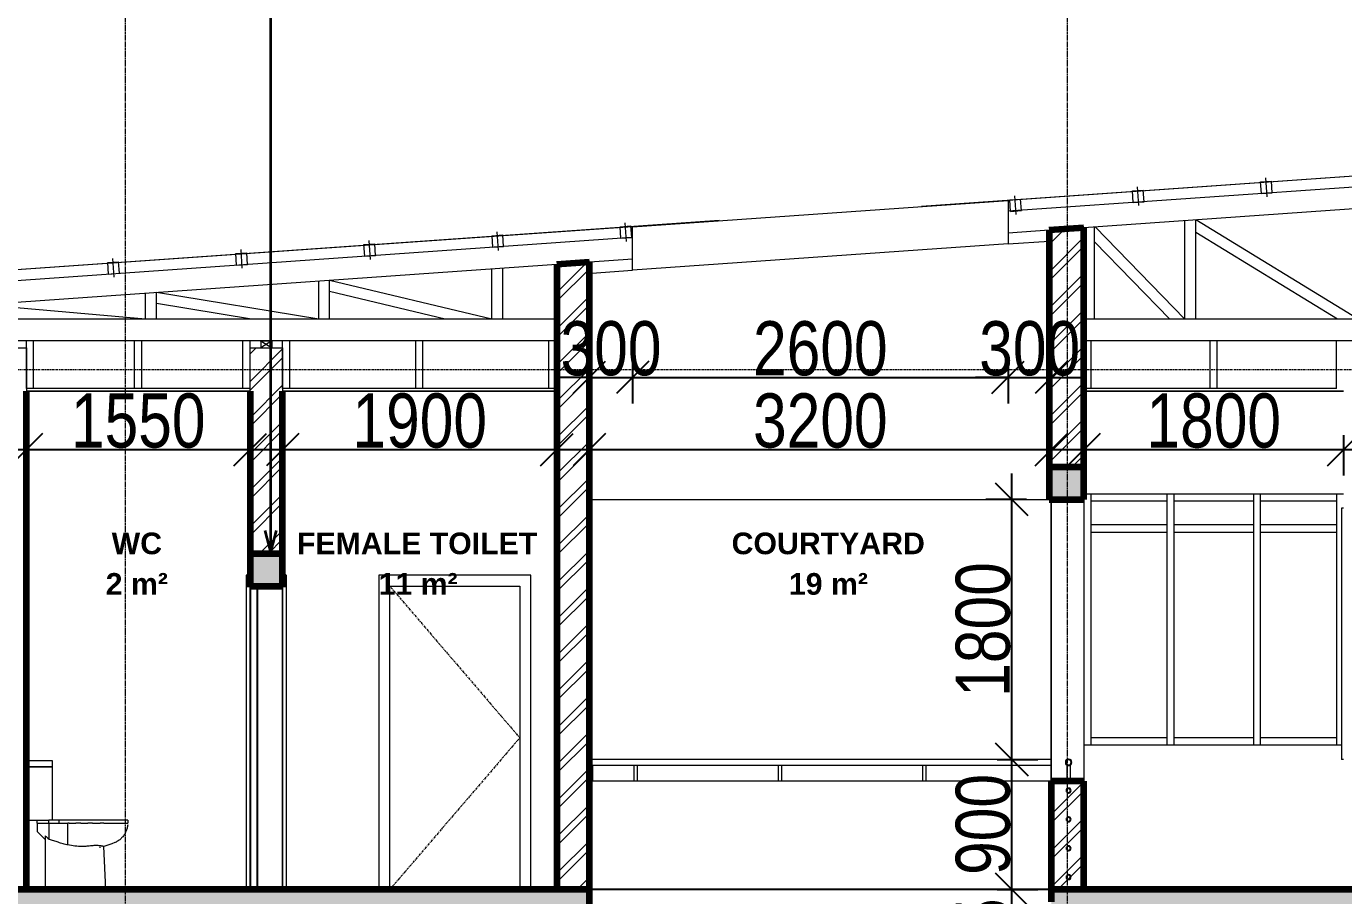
# Model space of a CAD drawing. Header units: millimetres. Extents: x -35190 to 411743, y -233114 to 23872.
# Drawn here: x -3614 to 5511, y -213815 to -207794 of the extents above; entities that cross this region are included whole.
import ezdxf

# ---------------------------------------------------------------- set-up
doc = ezdxf.new("R2010")
doc.units = ezdxf.units.MM
doc.linetypes.add('Centre', pattern=[31.75, 6.35, -4.7625, 15.875, -4.7625])
doc.linetypes.add('Grid Line', pattern=[22.225, 12.7, -3.175, 3.175, -3.175])
for name, color, linetype, lineweight in [('A-ANNO-DIMS', 211, 'Continuous', 9), ('A-AREA-IDEN', 2, 'Continuous', 9), ('A-DETL-GENF', 92, 'Continuous', 18), ('A-DETL-THIN', 151, 'Continuous', 18), ('A-DOOR', 31, 'Continuous', 18), ('A-DOOR-FRAM', 31, 'Continuous', 18), ('A-FLOR', 192, 'Continuous', 18), ('A-FLOR-HRAL', 11, 'Continuous', 18), ('A-FLOR-LEVL', 51, 'Continuous', 18), ('A-GLAZ', 151, 'Continuous', 18), ('A-GLAZ-CWMG', 51, 'Continuous', 18), ('A-ROOF', 132, 'Continuous', 18), ('A-WALL', 113, 'Continuous', 18), ('A-WALL-PATT', 111, 'Continuous', 18), ('G-ANNO-TEXT', 231, 'Continuous', 9), ('P-SANR-FIXT', 6, 'Continuous', 18), ('S-GRID', 1, 'Continuous', 9)]:
    doc.layers.add(name, color=color, linetype=linetype, lineweight=lineweight)
doc.styles.add('Arial_3', font='arial.ttf', dxfattribs={"width": 0.8, "height": 375})
doc.styles.add('Arial_B', font='arialbd.ttf', dxfattribs={"height": 225})
doc.dimstyles.new('main_4_5mm', dxfattribs={"dimscale": 304.8, "dimtxt": 382.597275, "dimasz": 0.738189, "dimexe": 0.590551, "dimexo": 0.0625, "dimgap": 0.024606, "dimtad": 1, "dimdec": 0, "dimzin": 0, "dimdsep": 46, "dimtxsty": 'Arial_3', "dimblk1": 'OBLIQUE', "dimblk2": 'OBLIQUE', "dimsah": 1, "dimcen": 0.09, "dimdle": 0.590551, "dimazin": 0, "dimtfac": 1, "dimtdec": 4, "dimtix": 1, "dimtmove": 0, "dimatfit": 3, "dimfxl": 0.590551, "dimfxlon": 1, "dimtvp": 1, "dimtolj": 1, "dimtzin": 0, "dimarcsym": 2})
pattern_1 = [(45, (6216.13, -214796.5), (-125.7236, 125.7236), []), (45, (6216.13, -214606), (-125.7236, 125.7236), [])]

# ---------------------------------------------------------------- blocks, each defined once
blk = doc.blocks.new('M_Single-Flush - 900 x 2100mm-426370-Section 2')
at = {"layer": 'A-DOOR', "linetype": 'Centre'}
for p, q in [((-4591.7, 2550), (-3691.7, 1500)), ((-3691.7, 1500), (-4591.7, 450))]:
    blk.add_line(p, q, dxfattribs=at)
at = {"layer": 'A-DOOR-FRAM'}
for p, q in [((-4667.7, 2626), (-4667.7, 450)), ((-3615.7, 2626), (-4667.7, 2626)), ((-3615.7, 450), (-3615.7, 2626)), ((-4591.7, 450), (-4591.7, 2550)), ((-4591.7, 2550), (-3691.7, 2550)), ((-3691.7, 2550), (-3691.7, 450))]:
    blk.add_line(p, q, dxfattribs=at)
blk = doc.blocks.new('Sliding - 2L - SL1_5 X 1_8-424779-Section 2')
at = {"layer": 'A-GLAZ'}
for p, q in [((2015.3, 6840), (2000.3, 6840)), ((2000.3, 6840), (2000.3, 5100)), ((2015.3, 5100), (2000.3, 5100))]:
    blk.add_line(p, q, dxfattribs=at)
blk = doc.blocks.new('Rectangular Mullion - 50 x 150mm-723563-Section 2')
at = {"layer": 'A-GLAZ-CWMG'}
for p, q in [((1440.3, 7600), (1440.3, 7650)), ((1440.3, 7600), (1965.3, 7600)), ((1965.3, 7650), (1965.3, 7600))]:
    blk.add_line(p, q, dxfattribs=at)
blk = doc.blocks.new('Rectangular Mullion - 50 x 150mm-723957-Section 2')
at = {"layer": 'A-GLAZ-CWMG'}
for p, q in [((840.3, 7600), (840.3, 7650)), ((840.3, 7600), (1390.3, 7600)), ((1390.3, 7650), (1390.3, 7600))]:
    blk.add_line(p, q, dxfattribs=at)
blk = doc.blocks.new('Rectangular Mullion - 50 x 150mm-723566-Section 2')
at = {"layer": 'A-GLAZ-CWMG'}
for p, q in [((265.3, 5200), (265.3, 5250)), ((790.3, 5250), (265.3, 5250)), ((790.3, 5250), (790.3, 5200))]:
    blk.add_line(p, q, dxfattribs=at)
blk = doc.blocks.new('Rectangular Mullion - 50 x 150mm-725065-Section 2')
at = {"layer": 'A-GLAZ-CWMG'}
blk.add_line((1965.3, 6700), (1965.3, 5200), dxfattribs=at)
blk = doc.blocks.new('Rectangular Mullion - 50 x 150mm-725078-Section 2')
at = {"layer": 'A-GLAZ-CWMG'}
blk.add_line((265.3, 10450), (265.3, 10690), dxfattribs=at)
blk = doc.blocks.new('Rectangular Mullion - 50 x 150mm-725062-Section 2')
at = {"layer": 'A-GLAZ-CWMG'}
for p, q in [((1390.3, 6700), (1390.3, 5200)), ((1440.3, 5200), (1440.3, 6700))]:
    blk.add_line(p, q, dxfattribs=at)
blk = doc.blocks.new('M_Single-Flush - 850 x 2100mm-V8-Section 2')
at = {"layer": 'A-DOOR', "lineweight": 25}
for p, q in [((-5559.7, 10050), (-5559.7, 7950)), ((-5508.7, 7950), (-5508.7, 10050))]:
    blk.add_line(p, q, dxfattribs=at)
at = {"layer": 'A-DOOR-FRAM', "lineweight": 25}
for p, q in [((-5584.7, 10126), (-5584.7, 10050)), ((-5559.7, 10126), (-5584.7, 10126)), ((-5584.7, 10050), (-5559.7, 10050)), ((-5309.7, 10126), (-5334.7, 10126)), ((-5334.7, 10050), (-5309.7, 10050)), ((-5309.7, 10050), (-5309.7, 10126))]:
    blk.add_line(p, q, dxfattribs=at)
at = {"layer": 'A-DOOR-FRAM'}
for p, q in [((-5584.7, 7950), (-5584.7, 10050)), ((-5334.7, 7950), (-5334.7, 10050)), ((-5309.7, 10050), (-5309.7, 7950))]:
    blk.add_line(p, q, dxfattribs=at)
blk = doc.blocks.new('WC Dis w Cistern _7_ - 540 x 360mm-515151-Section 2')
at = {"layer": 'P-SANR-FIXT'}
for p, q in [((-7109.7, 8840), (-7100.8, 8840)), ((-7109.7, 8800), (-7100.8, 8800)), ((-7100.8, 8800), (-7109.7, 8800)), ((-6955.1, 8840), (-7100.8, 8840)), ((-7100.8, 8800), (-7100.8, 8840)), ((-6955.1, 8800), (-7100.8, 8800)), ((-7100.8, 8430), (-7100.8, 8800)), ((-7100.8, 8800), (-6955.1, 8800)), ((-6927.4, 8840), (-6955.1, 8840)), ((-6927.4, 8800), (-6955.1, 8800)), ((-6955.1, 8800), (-6927.4, 8800)), ((-6927.4, 8800), (-6927.4, 8840)), ((-6927.4, 8430), (-6927.4, 8800)), ((-7100.8, 8430), (-7109.7, 8430)), ((-7100.8, 8430), (-6955.1, 8430)), ((-7034.2, 8410), (-7034.2, 8430)), ((-7034.2, 8410), (-6951.2, 8410)), ((-7034.2, 8410), (-7034.2, 8351.3)), ((-6955.1, 8430), (-6954, 8430)), ((-6883.8, 8430), (-6954.3, 8430)), ((-6954.3, 8410), (-6954.3, 8430)), ((-6951.2, 8410), (-6937.1, 8410)), ((-6951.2, 8294.9), (-6951.2, 8410)), ((-6937.1, 8410), (-6883.8, 8410)), ((-6883.8, 8430), (-6883.8, 8410)), ((-6883.8, 8410), (-6881.2, 8410)), ((-6496.2, 8430), (-6881.2, 8430)), ((-6881.2, 8410), (-6881.2, 8430)), ((-6881.2, 8410), (-6835.7, 8410)), ((-6835.4, 8410), (-6821.9, 8410)), ((-6813.4, 8410), (-6821.9, 8410)), ((-6821.9, 8257.8), (-6821.9, 8410)), ((-6813.5, 8410), (-6767.2, 8410)), ((-6732.8, 8410), (-6767.2, 8410)), ((-6732.8, 8410), (-6684, 8410)), ((-6651.9, 8410), (-6684, 8410)), ((-6651.9, 8410), (-6598.6, 8410)), ((-6572.5, 8410), (-6598.6, 8410)), ((-6572.5, 8410), (-6496.2, 8410)), ((-6406.7, 8430), (-6496.2, 8430)), ((-6496.2, 8410), (-6406.7, 8410)), ((-6406.7, 8430), (-6406.7, 8410)), ((-6977.2, 8293.1), (-7034.2, 8351.3)), ((-6977.2, 7950), (-6977.2, 8320.3)), ((-6596.2, 8240.9), (-6603.9, 8239.3)), ((-6559.2, 7950), (-6571.9, 8247.1))]:
    blk.add_line(p, q, dxfattribs=at)
at = {"layer": 'P-SANR-FIXT', "flags": 128}
for points in [[(-6496.2, 8410), (-6466.6, 8410), (-6441.7, 8410), (-6422.8, 8410), (-6410.9, 8410), (-6406.7, 8410)], [(-6407.4, 8397.1), (-6408.1, 8391.2), (-6409, 8385.2), (-6410.2, 8379.3), (-6411.6, 8373.5), (-6413.2, 8367.7), (-6415.1, 8362), (-6417.1, 8356.4), (-6419.4, 8350.9), (-6422, 8345.4), (-6424.7, 8340.1), (-6427.7, 8334.9), (-6430.8, 8329.8), (-6434.2, 8324.8), (-6437.8, 8320), (-6441.5, 8315.3), (-6445.5, 8310.8), (-6449.6, 8306.4), (-6453.9, 8302.2), (-6458.3, 8298.2), (-6462.9, 8294.3), (-6467.7, 8290.7), (-6472.6, 8287.2), (-6477.6, 8283.9), (-6482.8, 8280.9), (-6488, 8278), (-6493.4, 8275.4), (-6496.2, 8274.1)], [(-6496.2, 8274.1), (-6516.8, 8265.5), (-6537.7, 8257.8), (-6559, 8250.8), (-6571.9, 8247.1)]]:
    blk.add_lwpolyline(points, dxfattribs=at)
at = {"layer": 'P-SANR-FIXT'}
for points in [[(-6951.2, 8294.9), (-6955.5, 8299.1), (-6964.1, 8307.7), (-6972.8, 8316.1), (-6977.2, 8320.3)], [(-6888.3, 8276.4), (-6898.8, 8279.4), (-6919.8, 8285.6), (-6940.7, 8292.1), (-6951.2, 8295.4)], [(-6821.9, 8257.8), (-6833.2, 8260.1), (-6855.6, 8265.5), (-6877.5, 8272.5), (-6888.3, 8276.4)]]:
    blk.add_open_spline(points, degree=3, dxfattribs=at)
for points, knots in [([(-6657.2, 8251.8), (-6668.2, 8250.4), (-6690.2, 8248.3), (-6728.8, 8247.2), (-6772.9, 8249.5), (-6805.7, 8254.5), (-6821.9, 8257.8)], [0, 0, 0, 0, 0.2, 0.4, 0.7, 1, 1, 1, 1]), ([(-6572.3, 8247.1), (-6571.8, 8247), (-6571.8, 8247), (-6574.7, 8247.7), (-6580.5, 8249), (-6587.5, 8250.3), (-6594.2, 8251.4), (-6601.6, 8252.4), (-6612.1, 8253.4), (-6626.3, 8253.9), (-6641.6, 8253.5), (-6652, 8252.5), (-6657.2, 8251.8)], [0.4705882, 0.4705882, 0.4705882, 0.4705882, 0.5294118, 0.5882353, 0.6470588, 0.7058824, 0.7352941, 0.7647059, 0.8235294, 0.8823529, 0.9411765, 1, 1, 1, 1])]:
    blk.add_open_spline(points, degree=3, knots=knots, dxfattribs=at)
blk = doc.blocks.new('Rectangular Mullion - 50 x 150mm-725128-Section 2')
at = {"layer": 'A-GLAZ-CWMG'}
blk.add_line((1965.3, 10690), (1965.3, 10450), dxfattribs=at)
blk = doc.blocks.new('Rectangular Mullion - 50 x 150mm-725111-Section 2')
at = {"layer": 'A-GLAZ-CWMG'}
blk.add_line((265.3, 5200), (265.3, 6700), dxfattribs=at)
blk = doc.blocks.new('Rectangular Mullion - 50 x 150mm-725077-Section 2')
at = {"layer": 'A-GLAZ-CWMG'}
for p, q in [((1390.3, 10690), (1390.3, 10450)), ((1440.3, 10450), (1440.3, 10690))]:
    blk.add_line(p, q, dxfattribs=at)
blk = doc.blocks.new('Rectangular Mullion - 50 x 150mm-723568-Section 2')
at = {"layer": 'A-GLAZ-CWMG'}
for p, q in [((265.3, 6675), (265.3, 6725)), ((790.3, 6725), (265.3, 6725)), ((265.3, 6675), (790.3, 6675)), ((790.3, 6725), (790.3, 6675))]:
    blk.add_line(p, q, dxfattribs=at)
blk = doc.blocks.new('Rectangular Mullion - 50 x 150mm-723958-Section 2')
at = {"layer": 'A-GLAZ-CWMG'}
for p, q in [((840.3, 5200), (840.3, 5250)), ((1390.3, 5250), (840.3, 5250)), ((1390.3, 5250), (1390.3, 5200))]:
    blk.add_line(p, q, dxfattribs=at)
blk = doc.blocks.new('Rectangular Mullion - 50 x 150mm-723959-Section 2')
at = {"layer": 'A-GLAZ-CWMG'}
for p, q in [((840.3, 6675), (840.3, 6725)), ((1390.3, 6725), (840.3, 6725)), ((840.3, 6675), (1390.3, 6675)), ((1390.3, 6725), (1390.3, 6675))]:
    blk.add_line(p, q, dxfattribs=at)
blk = doc.blocks.new('Railing - 25mm-V29-Section 2')
at = {"layer": 'A-FLOR-HRAL'}
for p, q in [((-3209.7, 5060), (-3197.2, 5060)), ((-3197.2, 5060), (-3184.7, 5060)), ((-3184.7, 4950), (-3184.7, 5060))]:
    blk.add_line(p, q, dxfattribs=at)
blk = doc.blocks.new('Railing - 25mm-V30-Section 2')
at = {"layer": 'A-FLOR-HRAL'}
for p, q in [((97.8, 5060), (97.8, 4950)), ((97.8, 5060), (122.8, 5060)), ((122.8, 4950), (122.8, 5060))]:
    blk.add_line(p, q, dxfattribs=at)
blk = doc.blocks.new('Railing - 25mm-V31-Section 2')
at = {"layer": 'A-FLOR-HRAL'}
for p, q in [((-902.2, 5060), (-902.2, 4950)), ((-902.2, 5060), (-889.7, 5060)), ((-889.7, 5060), (-877.2, 5060)), ((-877.2, 4950), (-877.2, 5060))]:
    blk.add_line(p, q, dxfattribs=at)
blk = doc.blocks.new('Railing - Railing-877086-Section 2')
at = {"layer": 'A-FLOR-HRAL'}
for p, q in [((-10.7, 8850), (-3209.7, 8850)), ((-3209.7, 8810), (-10.7, 8810))]:
    blk.add_line(p, q, dxfattribs=at)
at = {"layer": 'A-FLOR-HRAL', "lineweight": 25}
for centre, radius, start, end in [((110.3, 8830), 20, 360, 180), ((110.3, 8830), 20, 180, 360), ((110.3, 8635), 15, 360, 180), ((110.3, 8635), 15, 180, 360), ((110.3, 8435), 15, 360, 180), ((110.3, 8435), 15, 180, 360), ((110.3, 8235), 15, 360, 180), ((110.3, 8235), 15, 180, 360), ((110.3, 8035), 15, 360, 180), ((110.3, 8035), 15, 180, 360)]:
    blk.add_arc(centre, radius, start, end, dxfattribs=at)
for name, p in [('Railing - 25mm-V29-Section 2', (0, 3750)), ('Railing - 25mm-V31-Section 2', (-2000, 3750)), ('Railing - 25mm-V31-Section 2', (-1000, 3750)), ('Railing - 25mm-V31-Section 2', (0, 3750)), ('Railing - 25mm-V30-Section 2', (0, 3750))]:
    blk.add_blockref(name, p)
blk = doc.blocks.new('Top Rail Type - Top Rail_Internal_-877093-Section 2')
at = {"layer": 'A-FLOR-HRAL'}
for p, q in [((-10.7, 8850), (-3209.7, 8850)), ((-3209.7, 8810), (-10.7, 8810))]:
    blk.add_line(p, q, dxfattribs=at)
for start, end in [(360, 180), (180, 360)]:
    blk.add_arc((110.3, 8830), 20, start, end, dxfattribs=at)
blk = doc.blocks.new('_Oblique')
at = {"color": 0, "linetype": 'ByBlock', "lineweight": -2}
blk.add_line((-0.5, -0.5), (0.5, 0.5), dxfattribs=at)
blk = doc.blocks.new('*D975')
at = {"layer": 'A-ANNO-DIMS', "color": 0, "lineweight": -2, "transparency": 16777216}
for p, q in [((-3614.2, -210624.6), (-3614.2, -210905.6)), ((-2064.2, -210624.6), (-2064.2, -210905.6)), ((-3794.2, -210725.6), (-1884.2, -210725.6))]:
    blk.add_line(p, q, dxfattribs=at)
at = {"layer": 'Defpoints', "color": 0, "transparency": 16777216}
for p in [(-3614.2, -210605.6), (-2064.2, -210605.6), (-2064.2, -210725.6)]:
    blk.add_point(p, dxfattribs=at)
at = {"layer": 'A-ANNO-DIMS', "color": 0, "lineweight": -2, "transparency": 16777216, "xscale": 224.9999999999999, "yscale": 224.9999999999999, "zscale": 224.9999999999999, "rotation": 180}
blk.add_blockref('_Oblique', (-3614.2, -210725.6), dxfattribs=at)
at = {"layer": 'A-ANNO-DIMS', "color": 0, "lineweight": -2, "transparency": 16777216, "xscale": 224.9999999999999, "yscale": 224.9999999999999, "zscale": 224.9999999999999}
blk.add_blockref('_Oblique', (-2064.2, -210725.6), dxfattribs=at)
at = {"layer": 'A-ANNO-DIMS', "color": 0, "transparency": 16777216, "insert": (-2839.2, -210526.6), "char_height": 375, "width": 661.128, "attachment_point": 5, "style": 'Arial_3'}
blk.add_mtext('\\A1;1550', dxfattribs=at)
blk = doc.blocks.new('*D976')
at = {"layer": 'A-ANNO-DIMS', "color": 0, "lineweight": -2, "transparency": 16777216}
for p, q in [((-1839.2, -210624.6), (-1839.2, -210905.6)), ((60.8, -210624.6), (60.8, -210905.6)), ((-2019.2, -210725.6), (240.8, -210725.6))]:
    blk.add_line(p, q, dxfattribs=at)
at = {"layer": 'Defpoints', "color": 0, "transparency": 16777216}
for p in [(-1839.2, -210605.6), (60.8, -210605.6), (60.8, -210725.6)]:
    blk.add_point(p, dxfattribs=at)
at = {"layer": 'A-ANNO-DIMS', "color": 0, "lineweight": -2, "transparency": 16777216, "xscale": 224.9999999999999, "yscale": 224.9999999999999, "zscale": 224.9999999999999, "rotation": 180}
blk.add_blockref('_Oblique', (-1839.2, -210725.6), dxfattribs=at)
at = {"layer": 'A-ANNO-DIMS', "color": 0, "lineweight": -2, "transparency": 16777216, "xscale": 224.9999999999999, "yscale": 224.9999999999999, "zscale": 224.9999999999999}
blk.add_blockref('_Oblique', (60.8, -210725.6), dxfattribs=at)
at = {"layer": 'A-ANNO-DIMS', "color": 0, "transparency": 16777216, "insert": (-889.2, -210526.6), "char_height": 375, "width": 661.128, "attachment_point": 5, "style": 'Arial_3'}
blk.add_mtext('\\A1;1900', dxfattribs=at)
blk = doc.blocks.new('*D977')
at = {"layer": 'A-ANNO-DIMS', "color": 0, "lineweight": -2, "transparency": 16777216}
for p, q in [((285.8, -210624.6), (285.8, -210905.6)), ((3485.8, -210624.6), (3485.8, -210905.6)), ((105.8, -210725.6), (3665.8, -210725.6))]:
    blk.add_line(p, q, dxfattribs=at)
at = {"layer": 'Defpoints', "color": 0, "transparency": 16777216}
for p in [(285.8, -210605.6), (3485.8, -210605.6), (3485.8, -210725.6)]:
    blk.add_point(p, dxfattribs=at)
at = {"layer": 'A-ANNO-DIMS', "color": 0, "lineweight": -2, "transparency": 16777216, "xscale": 224.9999999999999, "yscale": 224.9999999999999, "zscale": 224.9999999999999, "rotation": 180}
blk.add_blockref('_Oblique', (285.8, -210725.6), dxfattribs=at)
at = {"layer": 'A-ANNO-DIMS', "color": 0, "lineweight": -2, "transparency": 16777216, "xscale": 224.9999999999999, "yscale": 224.9999999999999, "zscale": 224.9999999999999}
blk.add_blockref('_Oblique', (3485.8, -210725.6), dxfattribs=at)
at = {"layer": 'A-ANNO-DIMS', "color": 0, "transparency": 16777216, "insert": (1885.8, -210526.5), "char_height": 375, "width": 661.128, "attachment_point": 5, "style": 'Arial_3'}
blk.add_mtext('\\A1;3200', dxfattribs=at)
blk = doc.blocks.new('*D978')
at = {"layer": 'A-ANNO-DIMS', "color": 0, "lineweight": -2, "transparency": 16777216}
for p, q in [((3710.8, -210624.6), (3710.8, -210905.6)), ((5510.8, -210624.6), (5510.8, -210905.6)), ((3530.8, -210725.6), (5690.8, -210725.6))]:
    blk.add_line(p, q, dxfattribs=at)
at = {"layer": 'Defpoints', "color": 0, "transparency": 16777216}
for p in [(3710.8, -210605.6), (5510.8, -210605.6), (5510.8, -210725.6)]:
    blk.add_point(p, dxfattribs=at)
at = {"layer": 'A-ANNO-DIMS', "color": 0, "lineweight": -2, "transparency": 16777216, "xscale": 224.9999999999999, "yscale": 224.9999999999999, "zscale": 224.9999999999999, "rotation": 180}
blk.add_blockref('_Oblique', (3710.8, -210725.6), dxfattribs=at)
at = {"layer": 'A-ANNO-DIMS', "color": 0, "lineweight": -2, "transparency": 16777216, "xscale": 224.9999999999999, "yscale": 224.9999999999999, "zscale": 224.9999999999999}
blk.add_blockref('_Oblique', (5510.8, -210725.6), dxfattribs=at)
at = {"layer": 'A-ANNO-DIMS', "color": 0, "transparency": 16777216, "insert": (4610.8, -210526.6), "char_height": 375, "width": 661.128, "attachment_point": 5, "style": 'Arial_3'}
blk.add_mtext('\\A1;1800', dxfattribs=at)
blk = doc.blocks.new('*D994')
at = {"layer": 'A-ANNO-DIMS', "color": 0, "lineweight": -2, "transparency": 16777216}
for p, q in [((3212.6, -214776.5), (3212.6, -213591.5)), ((3111.6, -213771.5), (3392.6, -213771.5)), ((3313.5, -214596.5), (3032.6, -214596.5))]:
    blk.add_line(p, q, dxfattribs=at)
at = {"layer": 'Defpoints', "color": 0, "transparency": 16777216}
for p in [(3092.6, -213771.5), (3212.6, -213771.5), (3332.6, -214596.5)]:
    blk.add_point(p, dxfattribs=at)
at = {"layer": 'A-ANNO-DIMS', "color": 0, "lineweight": -2, "transparency": 16777216, "xscale": 224.9999999999999, "yscale": 224.9999999999999, "zscale": 224.9999999999999}
for p, rotation in [((3212.6, -213771.5), 90), ((3212.6, -214596.5), 270)]:
    blk.add_blockref('_Oblique', p, dxfattribs=dict(at, rotation=rotation))
at = {"layer": 'A-ANNO-DIMS', "color": 0, "transparency": 16777216, "insert": (3013.6, -214184), "char_height": 375, "width": 495.846, "attachment_point": 5, "rotation": 90, "style": 'Arial_3'}
blk.add_mtext('\\A1;825', dxfattribs=at)
blk = doc.blocks.new('*D995')
at = {"layer": 'A-ANNO-DIMS', "color": 0, "lineweight": -2, "transparency": 16777216}
for p, q in [((3212.6, -213951.5), (3212.6, -212691.5)), ((3111.6, -212871.5), (3392.6, -212871.5)), ((3111.6, -213771.5), (3392.6, -213771.5))]:
    blk.add_line(p, q, dxfattribs=at)
at = {"layer": 'Defpoints', "color": 0, "transparency": 16777216}
for p in [(3092.6, -212871.5), (3212.6, -212871.5), (3092.6, -213771.5)]:
    blk.add_point(p, dxfattribs=at)
at = {"layer": 'A-ANNO-DIMS', "color": 0, "lineweight": -2, "transparency": 16777216, "xscale": 224.9999999999999, "yscale": 224.9999999999999, "zscale": 224.9999999999999}
for p, rotation in [((3212.6, -212871.5), 90), ((3212.6, -213771.5), 270)]:
    blk.add_blockref('_Oblique', p, dxfattribs=dict(at, rotation=rotation))
at = {"layer": 'A-ANNO-DIMS', "color": 0, "transparency": 16777216, "insert": (3013.6, -213321.5), "char_height": 375, "width": 495.846, "attachment_point": 5, "rotation": 90, "style": 'Arial_3'}
blk.add_mtext('\\A1;900', dxfattribs=at)
blk = doc.blocks.new('*D996')
at = {"layer": 'A-ANNO-DIMS', "color": 0, "lineweight": -2, "transparency": 16777216}
for p, q in [((3212.6, -213051.5), (3212.6, -210891.5)), ((3313.5, -211071.5), (3032.6, -211071.5)), ((3111.6, -212871.5), (3392.6, -212871.5))]:
    blk.add_line(p, q, dxfattribs=at)
at = {"layer": 'Defpoints', "color": 0, "transparency": 16777216}
for p in [(3212.6, -211071.5), (3332.6, -211071.5), (3092.6, -212871.5)]:
    blk.add_point(p, dxfattribs=at)
at = {"layer": 'A-ANNO-DIMS', "color": 0, "lineweight": -2, "transparency": 16777216, "xscale": 224.9999999999999, "yscale": 224.9999999999999, "zscale": 224.9999999999999}
for p, rotation in [((3212.6, -211071.5), 90), ((3212.6, -212871.5), 270)]:
    blk.add_blockref('_Oblique', p, dxfattribs=dict(at, rotation=rotation))
at = {"layer": 'A-ANNO-DIMS', "color": 0, "transparency": 16777216, "insert": (3013.6, -211971.5), "char_height": 375, "width": 661.128, "attachment_point": 5, "rotation": 90, "style": 'Arial_3'}
blk.add_mtext('\\A1;1800', dxfattribs=at)
blk = doc.blocks.new('*D1012')
at = {"layer": 'A-ANNO-DIMS', "color": 0, "lineweight": -2, "transparency": 16777216}
for p, q in [((285.8, -210124.6), (285.8, -210405.6)), ((585.8, -210124.6), (585.8, -210405.6)), ((285.8, -210225.6), (60.8, -210225.6)), ((285.8, -210225.6), (585.8, -210225.6)), ((585.8, -210225.6), (810.8, -210225.6))]:
    blk.add_line(p, q, dxfattribs=at)
at = {"layer": 'Defpoints', "color": 0, "transparency": 16777216}
for p in [(285.8, -210105.6), (585.8, -210105.6), (585.8, -210225.6)]:
    blk.add_point(p, dxfattribs=at)
at = {"layer": 'A-ANNO-DIMS', "color": 0, "lineweight": -2, "transparency": 16777216, "xscale": 224.9999999999999, "yscale": 224.9999999999999, "zscale": 224.9999999999999}
blk.add_blockref('_Oblique', (285.8, -210225.6), dxfattribs=at)
at = {"layer": 'A-ANNO-DIMS', "color": 0, "lineweight": -2, "transparency": 16777216, "xscale": 224.9999999999999, "yscale": 224.9999999999999, "zscale": 224.9999999999999, "rotation": 180}
blk.add_blockref('_Oblique', (585.8, -210225.6), dxfattribs=at)
at = {"layer": 'A-ANNO-DIMS', "color": 0, "transparency": 16777216, "insert": (435.8, -210026.5), "char_height": 375, "width": 495.846, "attachment_point": 5, "style": 'Arial_3'}
blk.add_mtext('\\A1;300', dxfattribs=at)
blk = doc.blocks.new('*D1013')
at = {"layer": 'A-ANNO-DIMS', "color": 0, "lineweight": -2, "transparency": 16777216}
for p, q in [((585.8, -210124.6), (585.8, -210405.6)), ((3185.8, -210124.6), (3185.8, -210405.6)), ((405.8, -210225.6), (3365.8, -210225.6))]:
    blk.add_line(p, q, dxfattribs=at)
at = {"layer": 'Defpoints', "color": 0, "transparency": 16777216}
for p in [(585.8, -210105.6), (3185.8, -210105.6), (3185.8, -210225.6)]:
    blk.add_point(p, dxfattribs=at)
at = {"layer": 'A-ANNO-DIMS', "color": 0, "lineweight": -2, "transparency": 16777216, "xscale": 224.9999999999999, "yscale": 224.9999999999999, "zscale": 224.9999999999999, "rotation": 180}
blk.add_blockref('_Oblique', (585.8, -210225.6), dxfattribs=at)
at = {"layer": 'A-ANNO-DIMS', "color": 0, "lineweight": -2, "transparency": 16777216, "xscale": 224.9999999999999, "yscale": 224.9999999999999, "zscale": 224.9999999999999}
blk.add_blockref('_Oblique', (3185.8, -210225.6), dxfattribs=at)
at = {"layer": 'A-ANNO-DIMS', "color": 0, "transparency": 16777216, "insert": (1885.8, -210026.6), "char_height": 375, "width": 661.128, "attachment_point": 5, "style": 'Arial_3'}
blk.add_mtext('\\A1;2600', dxfattribs=at)
blk = doc.blocks.new('*D1014')
at = {"layer": 'A-ANNO-DIMS', "color": 0, "lineweight": -2, "transparency": 16777216}
for p, q in [((3185.8, -210124.6), (3185.8, -210405.6)), ((3485.8, -210124.6), (3485.8, -210405.6)), ((3185.8, -210225.6), (2960.8, -210225.6)), ((3185.8, -210225.6), (3485.8, -210225.6)), ((3485.8, -210225.6), (3710.8, -210225.6))]:
    blk.add_line(p, q, dxfattribs=at)
at = {"layer": 'Defpoints', "color": 0, "transparency": 16777216}
for p in [(3185.8, -210105.6), (3485.8, -210105.6), (3485.8, -210225.6)]:
    blk.add_point(p, dxfattribs=at)
at = {"layer": 'A-ANNO-DIMS', "color": 0, "lineweight": -2, "transparency": 16777216, "xscale": 224.9999999999999, "yscale": 224.9999999999999, "zscale": 224.9999999999999}
blk.add_blockref('_Oblique', (3185.8, -210225.6), dxfattribs=at)
at = {"layer": 'A-ANNO-DIMS', "color": 0, "lineweight": -2, "transparency": 16777216, "xscale": 224.9999999999999, "yscale": 224.9999999999999, "zscale": 224.9999999999999, "rotation": 180}
blk.add_blockref('_Oblique', (3485.8, -210225.6), dxfattribs=at)
at = {"layer": 'A-ANNO-DIMS', "color": 0, "transparency": 16777216, "insert": (3335.8, -210026.5), "char_height": 375, "width": 495.846, "attachment_point": 5, "style": 'Arial_3'}
blk.add_mtext('\\A1;300', dxfattribs=at)

msp = doc.modelspace()

# ---------------------------------------------------------------- hatches: boundary and pattern name
at = {"layer": 'A-DETL-GENF'}
h = msp.add_hatch(dxfattribs=at)
h.set_pattern_fill('FP_1', style=0, pattern_type=2)
h.set_pattern_definition(pattern_1)
h.paths.add_polyline_path([(3470.6, -210846.5), (3710.8, -210846.5), (3710.8, -209189), (3470.6, -209205.8), (3470.6, -210712.1)])
h = msp.add_hatch(dxfattribs=at)
h.set_pattern_fill('FP_1', style=0, pattern_type=2)
h.set_pattern_definition(pattern_1)
h.paths.add_polyline_path([(285.8, -213771.5), (285.8, -209428.5), (60.8, -209444.2), (60.8, -213771.5), (211.3, -213771.5)])
h = msp.add_hatch(dxfattribs=at)
h.set_pattern_fill('FP_7', style=0, pattern_type=2)
h.set_pattern_definition([(50, (6216.13, -214796.49), (127.5292, -11.1576), [13.335, -146.685]), (355, (6216.13, -214796.5), (-24.6697, 133.74), [10.668, -117.348]), (100.451, (6226.76, -214797.42), (102.8597, 122.5818), [11.333, -124.663]), (46.184, (6216.13, -214760.93), (189.7552, -29.4304), [20.003, -220.028]), (96.636, (6231.94, -214763.39), (166.1822, 173.1996), [17, -186.995]), (351.184, (6216.13, -214760.93), (166.184, 173.1976), [16.002, -176.022]), (21, (6233.91, -214769.82), (106.13027, -71.586), [13.335, -146.685]), (326, (6233.91, -214769.82), (43.2619, 128.93175), [10.668, -117.348]), (71.451, (6242.75, -214775.79), (149.392, 57.34505), [11.333, -124.663]), (37.5, (6216.13, -214796.494), (2.16223, 59.18836), [5.867, -110.058, 5.867, -113.259, -117.793]), (37.5, (6216.13, -214796.494), (2.16223, 59.18836), [-235.052, 5.867, -111.925]), (7.5, (6216.13, -214796.494), (46.77386, 70.12615), [5.867, -62.052, 5.867, -107.391, -44.895]), (7.5, (6216.13, -214796.494), (46.77386, 70.12615), [-181.178, 5.867, -39.027]), (327.5, (6176.48, -214796.494), (94.91367, -4.01009), [5.867, -38.583, 5.867, -132.817, -184.023]), (327.5, (6176.48, -214796.494), (94.91367, -4.01009), [-183.134, 5.867, -178.156]), (317.5, (6158.7, -214796.49), (103.69057, 17.79882), [5.867, -51.918, 5.867, -86.233, -130.683]), (317.5, (6158.7, -214796.49), (103.69057, 17.79882), [-149.885, 5.867, -124.816])])
h.paths.add_polyline_path([(-6376.1, -221721.5), (-6376.1, -221306.5), (-4879.2, -221306.5), (-4879.2, -221156.5), (-6676.1, -221156.5), (-6676.1, -221721.5), (-6558.5, -221721.5)])
h.paths.add_polyline_path([(24295.8, -221721.5), (24295.8, -221571.5), (23995.8, -221571.5), (23995.8, -221421.5), (23707.8, -221421.5), (23707.8, -221271.5), (11735.8, -221271.5), (11735.8, -221121.5), (11435.8, -221121.5), (11435.8, -220971.5), (11135.8, -220971.5), (11135.8, -220821.5), (10835.8, -220821.5), (10835.8, -220671.5), (10535.8, -220671.5), (10535.8, -220521.5), (10235.8, -220521.5), (10235.8, -220371.5), (9935.8, -220371.5), (9935.8, -220221.5), (9635.8, -220221.5), (9635.8, -220071.5), (9335.8, -220071.5), (9335.8, -219921.5), (9035.8, -219921.5), (9035.8, -219771.5), (8735.8, -219771.5), (8735.8, -219621.5), (8435.8, -219621.5), (8435.8, -219471.5), (8135.8, -219471.5), (8135.8, -219321.5), (7835.8, -219321.5), (7835.8, -219171.5), (7535.8, -219171.5), (7535.8, -219021.5), (5510.8, -219021.5), (5510.8, -219321.5), (5735.8, -219321.5), (5735.8, -219171.5), (7200.4, -219171.5), (11400.4, -221271.5), (3485.8, -221271.5), (3485.8, -221421.5), (23595.8, -221421.5), (23595.8, -221521.5), (23960.4, -221721.5)])
h.paths.add_polyline_path([(211.3, -221421.5), (285.8, -221421.5), (285.8, -221271.5), (-4864.2, -221271.5), (-4864.2, -221421.5), (-540.9, -221421.5)])
h.paths.add_polyline_path([(-6558.5, -219251.5), (-6376.1, -219251.5), (-6376.1, -218801.5), (-8314.2, -218801.5), (-8314.2, -218951.5), (-6676.1, -218951.5), (-6676.1, -219251.5)])
h.paths.add_polyline_path([(3710.8, -218571.5), (3710.8, -218346.5), (3485.8, -218346.5), (3485.8, -218571.5)])
h.paths.add_polyline_path([(19270.8, -218523.5), (19515.8, -218523.5), (19515.8, -218271.5), (24595.8, -218271.5), (24595.8, -218171.5), (24495.8, -218171.5), (24495.8, -217771.5), (24595.8, -217771.5), (24595.8, -217671.5), (24295.8, -217671.5), (24295.8, -218121.5), (19270.8, -218121.5), (19270.8, -218424.7)])
h.paths.add_polyline_path([(13560.8, -217971.5), (13560.8, -217521.5), (11735.8, -217521.5), (11735.8, -217371.5), (11435.8, -217371.5), (11435.8, -217221.5), (11135.8, -217221.5), (11135.8, -217071.5), (10835.8, -217071.5), (10835.8, -216921.5), (10535.8, -216921.5), (10535.8, -216771.5), (10235.8, -216771.5), (10235.8, -216621.5), (9935.8, -216621.5), (9935.8, -216471.5), (9635.8, -216471.5), (9635.8, -216321.5), (9335.8, -216321.5), (9335.8, -216171.5), (9035.8, -216171.5), (9035.8, -216021.5), (8735.8, -216021.5), (8735.8, -215871.5), (8435.8, -215871.5), (8435.8, -215721.5), (8135.8, -215721.5), (8135.8, -215571.5), (7835.8, -215571.5), (7835.8, -215421.5), (7535.8, -215421.5), (7535.8, -215271.5), (5510.8, -215271.5), (5510.8, -215571.5), (5735.8, -215571.5), (5735.8, -215421.5), (7200.4, -215421.5), (11700.4, -217671.5), (13335.8, -217671.5), (13335.8, -217971.5)])
h.paths.add_polyline_path([(211.3, -217971.5), (285.8, -217971.5), (285.8, -217521.5), (-4864.2, -217521.5), (-4864.2, -217971.5), (-4639.2, -217971.5), (-4639.2, -217671.5), (-3839.2, -217671.5), (-3839.2, -217971.5), (-3614.2, -217971.5), (-3614.2, -217671.5), (-2064.2, -217671.5), (-2064.2, -217971.5), (-1839.2, -217971.5), (-1839.2, -217671.5), (60.8, -217671.5), (60.8, -217971.5)])
h.paths.add_polyline_path([(5510.8, -217971.5), (5735.8, -217971.5), (5735.8, -217521.5), (3485.8, -217521.5), (3485.8, -217971.5), (3710.8, -217971.5), (3710.8, -217671.5), (5510.8, -217671.5), (5510.8, -217942.6)])
h.paths.add_polyline_path([(-6652.6, -217859.7), (-6376.1, -217859.7), (-6376.1, -217559.7), (-4879.2, -217559.7), (-4879.2, -217409.7), (-6676.1, -217409.7), (-6676.1, -217859.7), (-6664.3, -217859.7)])
h.paths.add_polyline_path([(-6676.1, -215496.5), (-6376.1, -215496.5), (-6376.1, -215046.5), (-8314.2, -215046.5), (-8314.2, -215196.5), (-6676.1, -215196.5)])
h.paths.add_polyline_path([(-2045.3, -215421.5), (-1839.2, -215421.5), (-1839.2, -215196.5), (-2064.2, -215196.5), (-2064.2, -215421.5)])
h.paths.add_polyline_path([(3485.8, -214821.5), (3710.8, -214821.5), (3710.8, -214596.5), (3485.8, -214596.5)])
h.paths.add_polyline_path([(5510.8, -214221.5), (5735.8, -214221.5), (5735.8, -213771.5), (3485.8, -213771.5), (3485.8, -214221.5), (3710.8, -214221.5), (3710.8, -213921.5), (5510.8, -213921.5), (5510.8, -214086.3)])
h.paths.add_polyline_path([(13335.8, -214221.5), (13560.8, -214221.5), (13560.8, -213771.5), (10038, -213771.5), (10038, -213921.5), (13335.8, -213921.5), (13335.8, -214086.3)])
h.paths.add_polyline_path([(-4864.2, -214221.5), (-4639.2, -214221.5), (-4639.2, -213921.5), (-3839.2, -213921.5), (-3839.2, -214221.5), (-3614.2, -214221.5), (-3614.2, -213921.5), (-2064.2, -213921.5), (-2064.2, -214221.5), (-1839.2, -214221.5), (-1839.2, -213921.5), (60.8, -213921.5), (60.8, -214221.5), (285.8, -214221.5), (285.8, -213771.5), (-4864.2, -213771.5), (-4864.2, -214206.8)])
h.paths.add_polyline_path([(-2064.2, -211671.5), (-1839.2, -211671.5), (-1839.2, -211446.5), (-2064.2, -211446.5)])
h.paths.add_polyline_path([(3710.8, -211071.5), (3710.8, -210846.5), (3470.6, -210846.5), (3470.6, -211071.5)])
h.paths.add_polyline_path([(19495.8, -211031.5), (19495.8, -210806.5), (19270.8, -210806.5), (19270.8, -211031.5)])
at = {"layer": 'A-WALL-PATT'}
h = msp.add_hatch(dxfattribs=at)
h.set_pattern_fill('FP_1', color=256, style=0, pattern_type=2)
h.set_pattern_definition(pattern_1)
h.paths.add_polyline_path([(-1839.2, -211446.5), (-1839.2, -210021.5), (-2064.2, -210021.5), (-2064.2, -211446.5), (-2045.3, -211446.5)])
h = msp.add_hatch(dxfattribs=at)
h.set_pattern_fill('FP_1', color=256, style=0, pattern_type=2)
h.set_pattern_definition(pattern_1)
h.paths.add_polyline_path([(3485.8, -214596.5), (3710.8, -214596.5), (3710.8, -214221.5), (3485.8, -214221.5), (3485.8, -214568.4)])
h.paths.add_polyline_path([(3485.8, -213771.5), (3710.8, -213771.5), (3710.8, -213021.5), (3485.8, -213021.5), (3485.8, -213724.8)])

# ---------------------------------------------------------------- linework, layer by layer
at = {"layer": 'A-DETL-THIN'}
for p, q in [((20098.8, -207817.5), (2585.8, -209042.1)), ((20098.8, -207817.5), (3185.8, -209000.2)), ((20104.1, -207892.3), (3185.8, -209075.4)), ((20098.8, -208043), (3710.8, -209189)), ((4935.2, -208872.1), (5010, -208866.9)), ((4979.9, -208974.2), (4970.8, -208844.6)), ((5015.6, -208946.7), (5010, -208866.9)), ((4047.9, -208934.1), (4122.7, -208928.9)), ((4053.5, -209013.9), (4047.9, -208934.1)), ((4092.7, -209036.2), (4083.6, -208906.6)), ((4128.3, -209008.7), (4122.7, -208928.9)), ((4940.8, -208951.9), (4935.2, -208872.1)), ((4940.8, -208951.9), (5015.6, -208946.7)), ((3185.8, -209000.2), (3185.8, -209300.9)), ((3198.3, -208996.1), (3273.1, -208990.9)), ((3203.8, -209075.9), (3198.3, -208996.1)), ((3243, -209098.2), (3233.9, -208968.6)), ((3278.7, -209070.7), (3273.1, -208990.9)), ((4053.5, -209013.9), (4128.3, -209008.7)), ((1185.8, -209140), (-9264.2, -209870.8)), ((3203.8, -209075.9), (3278.7, -209070.7)), ((4411.3, -209821.5), (4411.3, -209140)), ((4486.3, -209821.5), (4486.3, -209134.8)), ((5611.3, -209821.5), (4486.3, -209134.8)), ((585.8, -209182), (-9264.2, -209870.8)), ((-343.6, -209346.2), (-352.7, -209216.6)), ((498.9, -209182.1), (573.7, -209176.9)), ((504.5, -209261.9), (498.9, -209182.1)), ((543.6, -209284.2), (534.6, -209154.6)), ((579.3, -209256.7), (573.7, -209176.9)), ((585.8, -209482.7), (585.8, -209182)), ((3470.6, -209205.8), (3185.8, -209225.7)), ((3710.8, -209821.5), (3710.8, -209189)), ((3785.8, -209821.5), (3785.8, -209183.8)), ((4411.3, -209821.5), (3789.4, -209183.5)), ((5467.4, -209821.5), (4486.3, -209222.7)), ((576.9, -209257.8), (-9239.2, -209944.2)), ((-1275.6, -209306.1), (-1200.8, -209300.9)), ((-1270, -209385.9), (-1275.6, -209306.1)), ((-1230.9, -209408.2), (-1239.9, -209278.6)), ((-1195.2, -209380.7), (-1200.8, -209300.9)), ((-388.3, -209244.1), (-313.5, -209238.9)), ((-382.8, -209323.9), (-388.3, -209244.1)), ((-382.8, -209323.9), (-307.9, -209318.7)), ((-307.9, -209318.7), (-313.5, -209238.9)), ((504.5, -209261.9), (579.3, -209256.7)), ((3185.8, -209300.9), (3470.6, -209281)), ((4306.6, -209821.5), (3785.8, -209287.3)), ((585.8, -209407.5), (-5334.1, -209821.5)), ((-3005.4, -209532.2), (-3014.4, -209402.6)), ((-2162.8, -209368.1), (-2088, -209362.9)), ((-2157.3, -209447.9), (-2162.8, -209368.1)), ((-2118.1, -209470.2), (-2127.2, -209340.6)), ((-2082.4, -209442.7), (-2088, -209362.9)), ((-1270, -209385.9), (-1195.2, -209380.7)), ((-3050.1, -209430.1), (-2975.3, -209424.9)), ((-3044.5, -209509.9), (-3050.1, -209430.1)), ((-3044.5, -209509.9), (-2969.7, -209504.7)), ((-2969.7, -209504.7), (-2975.3, -209424.9)), ((-2157.3, -209447.9), (-2082.4, -209442.7)), ((-388.7, -209821.5), (-388.7, -209475.7)), ((-313.7, -209821.5), (-313.7, -209470.4)), ((285.8, -209428.5), (302.1, -209427.4)), ((302.1, -209427.4), (302.1, -209502.6)), ((302.1, -209502.6), (585.8, -209482.7)), ((-1588.7, -209821.5), (-1588.7, -209559.6)), ((-1513.7, -209821.5), (-1513.7, -209554.3)), ((-388.7, -209821.5), (-1513.7, -209554.3)), ((-2788.7, -209821.5), (-2788.7, -209643.5)), ((-2713.7, -209821.5), (-2713.7, -209638.3)), ((-1588.7, -209821.5), (-2713.7, -209638.3)), ((-713.3, -209821.5), (-1513.7, -209631.4)), ((-2788.7, -209821.5), (-3919.4, -209722.6)), ((-2055.2, -209821.5), (-2713.7, -209714.2)), ((60.8, -209821.5), (-6676.1, -209821.5)), ((20098.8, -209821.5), (3710.8, -209821.5)), ((60.8, -209971.5), (-6676.1, -209971.5)), ((-3839.2, -210021.5), (-3614.2, -210021.5)), ((-3614.2, -210301.5), (-3614.2, -209971.5)), ((-3614.2, -210021.5), (-3614.2, -210321.5)), ((-3564.2, -210301.5), (-3564.2, -209971.5)), ((-2864.2, -210301.5), (-2864.2, -209971.5)), ((-2814.2, -210301.5), (-2814.2, -209971.5)), ((-2114.2, -210301.5), (-2114.2, -209971.5)), ((-2064.2, -210301.5), (-2064.2, -209971.5)), ((-2064.2, -210321.5), (-2064.2, -210021.5)), ((-2064.2, -210021.5), (-1839.2, -210021.5)), ((-1993.7, -209971.5), (-1914.2, -209971.5)), ((-1993.7, -210021.5), (-1918.7, -210021.5)), ((-1989.2, -209971.5), (-1989.2, -210021.5)), ((-1914.2, -209971.5), (-1989.2, -210021.5)), ((-1989.2, -209971.5), (-1914.2, -210021.5)), ((-1914.2, -209971.5), (-1914.2, -210021.5)), ((-1839.2, -210301.5), (-1839.2, -209971.5)), ((-1839.2, -210021.5), (-1839.2, -210321.5)), ((-1789.2, -210301.5), (-1789.2, -209971.5)), ((-916.7, -210301.5), (-916.7, -209971.5)), ((-866.7, -210301.5), (-866.7, -209971.5)), ((5.8, -210301.5), (5.8, -209971.5)), ((55.8, -210301.5), (55.8, -209971.5)), ((20098.8, -209971.5), (3710.8, -209971.5)), ((3760.8, -210301.5), (3760.8, -209971.5)), ((4585.8, -210301.5), (4585.8, -209971.5)), ((4635.8, -210301.5), (4635.8, -209971.5)), ((5460.8, -210301.5), (5460.8, -209971.5)), ((-2064.2, -210301.5), (-3614.2, -210301.5)), ((-3614.2, -210321.5), (-2064.2, -210321.5)), ((-2064.2, -210321.5), (-3614.2, -210321.5)), ((60.8, -210301.5), (-1839.2, -210301.5)), ((-1839.2, -210321.5), (60.8, -210321.5)), ((60.8, -210321.5), (-1839.2, -210321.5)), ((5460.8, -210301.5), (3710.8, -210301.5)), ((3710.8, -210321.5), (5510.8, -210321.5)), ((5510.8, -210321.5), (3710.8, -210321.5)), ((3485.8, -213770.5), (4185.8, -213770.5))]:
    msp.add_line(p, q, dxfattribs=at)
at = {"layer": 'A-DETL-THIN', "lineweight": 100}
for p, q in [((3710.8, -209189), (3470.6, -209205.8)), ((3470.6, -209205.8), (3470.6, -210846.5)), ((3710.8, -210846.5), (3710.8, -209189)), ((285.8, -209428.5), (60.8, -209444.2)), ((60.8, -209444.2), (60.8, -213771.5)), ((285.8, -213771.5), (285.8, -209428.5)), ((3710.8, -210846.5), (3470.6, -210846.5)), ((3470.6, -210846.5), (3470.6, -211071.5)), ((3710.8, -211071.5), (3710.8, -210846.5)), ((3470.6, -211071.5), (3710.8, -211071.5)), ((-1839.2, -211446.5), (-2064.2, -211446.5)), ((-2064.2, -211446.5), (-2064.2, -211671.5)), ((-1839.2, -211671.5), (-1839.2, -211446.5)), ((-2064.2, -211671.5), (-1839.2, -211671.5)), ((285.8, -213771.5), (-4864.2, -213771.5)), ((285.8, -214221.5), (285.8, -213771.5)), ((3485.8, -213771.5), (3485.8, -213857.7)), ((5735.8, -213771.5), (3485.8, -213771.5))]:
    msp.add_line(p, q, dxfattribs=at)
at = {"layer": 'A-FLOR'}
msp.add_line((285.8, -213771.5), (3485.8, -213771.5), dxfattribs=at)
at = {"layer": 'A-FLOR-LEVL', "linetype": 'Centre', "lineweight": 9}
for p, q in [((-14214.6, -210171.5), (29477.2, -210171.5)), ((-14214.6, -213771.5), (29477.2, -213771.5))]:
    msp.add_line(p, q, dxfattribs=at)
at = {"layer": 'A-ROOF'}
for p, q in [((585.8, -209182), (3185.8, -209000.2)), ((3185.8, -209300.9), (585.8, -209482.7))]:
    msp.add_line(p, q, dxfattribs=at)
at = {"layer": 'A-ROOF', "lineweight": 50}
msp.add_line((285.8, -209503.7), (302.1, -209502.6), dxfattribs=at)
at = {"layer": 'A-WALL', "lineweight": 100}
for p, q in [((-3614.2, -213771.5), (-3614.2, -210321.5)), ((-2064.2, -210321.5), (-2064.2, -211446.5)), ((-1839.2, -211446.5), (-1839.2, -210321.5)), ((3710.8, -213021.5), (3485.8, -213021.5)), ((3485.8, -213021.5), (3485.8, -213771.5)), ((3710.8, -213771.5), (3710.8, -213021.5))]:
    msp.add_line(p, q, dxfattribs=at)
at = {"layer": 'A-WALL'}
for p, q in [((3710.8, -211031.5), (5510.8, -211031.5)), ((285.8, -211071.5), (3470.6, -211071.5)), ((3484.8, -211071.5), (3484.8, -213770.5)), ((3485.8, -213021.5), (3485.8, -211071.5)), ((3710.8, -211071.5), (3710.8, -213021.5)), ((-1839.2, -211671.5), (-1839.2, -213771.5)), ((5495.8, -212771.5), (3710.8, -212771.5)), ((3485.8, -213021.5), (285.8, -213021.5)), ((3484.8, -213770.5), (285.8, -213770.5))]:
    msp.add_line(p, q, dxfattribs=at)
at = {"layer": 'G-ANNO-TEXT', "color": 10, "lineweight": 35}
for q in [(-1920.5, -204360.8), (-1960.7, -211286.2), (-1880.3, -211286.2)]:
    msp.add_line((-1920.5, -211436.2), q, dxfattribs=at)
at = {"layer": 'S-GRID', "linetype": 'Grid Line'}
for p, q in [((-2926.7, -222026.3), (-2926.7, -205333.1)), ((3598.3, -222026.3), (3598.3, -205333.1))]:
    msp.add_line(p, q, dxfattribs=at)

# ---------------------------------------------------------------- block references
at = {"layer": 'A-DOOR'}
for name, p in [('M_Single-Flush - 850 x 2100mm-V8-Section 2', (3495.5, -221721.5)), ('M_Single-Flush - 900 x 2100mm-426370-Section 2', (3495.5, -214221.5))]:
    msp.add_blockref(name, p, dxfattribs=at)
at = {"layer": 'A-FLOR-HRAL'}
for name in ['Railing - Railing-877086-Section 2', 'Top Rail Type - Top Rail_Internal_-877093-Section 2']:
    msp.add_blockref(name, (3495.5, -221721.5), dxfattribs=at)
at = {"layer": 'A-GLAZ'}
msp.add_blockref('Sliding - 2L - SL1_5 X 1_8-424779-Section 2', (3495.5, -217971.5), dxfattribs=at)
at = {"layer": 'A-GLAZ-CWMG'}
for name, p in [('Rectangular Mullion - 50 x 150mm-725078-Section 2', (3495.5, -221721.5)), ('Rectangular Mullion - 50 x 150mm-723563-Section 2', (2320.5, -218681.5)), ('Rectangular Mullion - 50 x 150mm-725077-Section 2', (2895.5, -221721.5)), ('Rectangular Mullion - 50 x 150mm-723957-Section 2', (3495.5, -218681.5)), ('Rectangular Mullion - 50 x 150mm-725077-Section 2', (3495.5, -221721.5)), ('Rectangular Mullion - 50 x 150mm-723563-Section 2', (3495.5, -218681.5)), ('Rectangular Mullion - 50 x 150mm-725128-Section 2', (3495.5, -221721.5)), ('Rectangular Mullion - 50 x 150mm-723568-Section 2', (3495.5, -217971.5)), ('Rectangular Mullion - 50 x 150mm-725111-Section 2', (3495.5, -217971.5)), ('Rectangular Mullion - 50 x 150mm-725062-Section 2', (2895.5, -217971.5)), ('Rectangular Mullion - 50 x 150mm-723959-Section 2', (3495.5, -217971.5)), ('Rectangular Mullion - 50 x 150mm-725062-Section 2', (3495.5, -217971.5)), ('Rectangular Mullion - 50 x 150mm-723568-Section 2', (4670.5, -217971.5)), ('Rectangular Mullion - 50 x 150mm-725065-Section 2', (3495.5, -217971.5)), ('Rectangular Mullion - 50 x 150mm-723566-Section 2', (3495.5, -217971.5)), ('Rectangular Mullion - 50 x 150mm-723958-Section 2', (3495.5, -217971.5)), ('Rectangular Mullion - 50 x 150mm-723566-Section 2', (4670.5, -217971.5))]:
    msp.add_blockref(name, p, dxfattribs=at)
at = {"layer": 'P-SANR-FIXT'}
msp.add_blockref('WC Dis w Cistern _7_ - 540 x 360mm-515151-Section 2', (3495.5, -221721.5), dxfattribs=at)

# ---------------------------------------------------------------- texts
at = {"layer": 'A-AREA-IDEN', "char_height": 150, "attachment_point": 1, "style": 'Arial_B'}
for s, insert, width in [('WC', (-3023.2, -211300.1), 428.903), ('FEMALE TOILET', (-1739.4, -211300.1), 2044.303), ('COURTYARD', (1271.2, -211300.1), 1635.442), ('2 m²', (-3064.4, -211580.7), 529.114), ('11 m²', (-1173.9, -211580.7), 673.417), ('19 m²', (1668, -211580.7), 673.417)]:
    msp.add_mtext(s, dxfattribs=dict(at, insert=insert, width=width))

# ---------------------------------------------------------------- dimensions: what is measured, and where the dimension line sits
at = {"layer": 'A-ANNO-DIMS'}
for base, p1, p2, override, picture, middle in [((585.8, -210225.6), (285.8, -210105.6), (585.8, -210105.6), {"dimpost": '<>', "dimfxl": 300}, '*D1012', (435.8, -210026.5)), ((3185.8, -210225.6), (585.8, -210105.6), (3185.8, -210105.6), {"dimpost": '<>', "dimfxl": 2600}, '*D1013', (1885.8, -210026.6)), ((3485.8, -210225.6), (3185.8, -210105.6), (3485.8, -210105.6), {"dimpost": '<>', "dimfxl": 300}, '*D1014', (3335.8, -210026.5)), ((-2064.2, -210725.6), (-3614.2, -210605.6), (-2064.2, -210605.6), {"dimpost": '<>', "dimfxl": 1550}, '*D975', (-2839.2, -210526.6)), ((60.8, -210725.6), (-1839.2, -210605.6), (60.8, -210605.6), {"dimpost": '<>', "dimfxl": 1900}, '*D976', (-889.2, -210526.6)), ((3485.8, -210725.6), (285.8, -210605.6), (3485.8, -210605.6), {"dimpost": '<>', "dimfxl": 3200}, '*D977', (1885.8, -210526.5)), ((5510.8, -210725.6), (3710.8, -210605.6), (5510.8, -210605.6), {"dimpost": '<>', "dimfxl": 1800}, '*D978', (4610.8, -210526.6))]:
    dim = msp.add_linear_dim(base=base, p1=p1, p2=p2, dimstyle='main_4_5mm', override=override, dxfattribs=at)
    dim.commit()
    dim.dimension.update_dxf_attribs({"geometry": picture, "text_midpoint": middle})
for base, p1, p2, override, picture, middle in [((3212.6, -211071.5), (3092.6, -212871.5), (3332.6, -211071.5), {"dimpost": '<>', "dimfxl": 1815.929514}, '*D996', (3013.6, -211971.5)), ((3212.6, -212871.5), (3092.6, -213771.5), (3092.6, -212871.5), {"dimpost": '<>', "dimfxl": 900}, '*D995', (3013.6, -213321.5)), ((3212.6, -213771.5), (3332.6, -214596.5), (3092.6, -213771.5), {"dimpost": '<>', "dimfxl": 859.200209}, '*D994', (3013.6, -214184))]:
    dim = msp.add_linear_dim(base=base, p1=p1, p2=p2, angle=90, dimstyle='main_4_5mm', override=override, dxfattribs=at)
    dim.commit()
    dim.dimension.update_dxf_attribs({"geometry": picture, "text_midpoint": middle})

doc.saveas('drawing.dxf')
